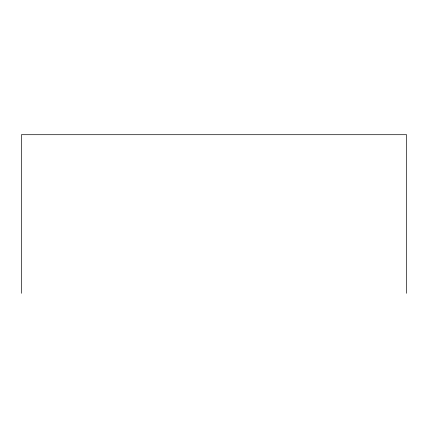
<?xml version="1.0" encoding="UTF-8"?>
<svg xmlns="http://www.w3.org/2000/svg" width="428" height="428" viewBox="0 0 428 428"><rect width="100%" height="100%" fill="white"/><g stroke="black" fill="none" stroke-linecap="round" stroke-linejoin="round"><path stroke-width="0.64" d="M406.6 293.298L406.6 134.702L21.4 134.702L21.4 293.298"/></g></svg>
